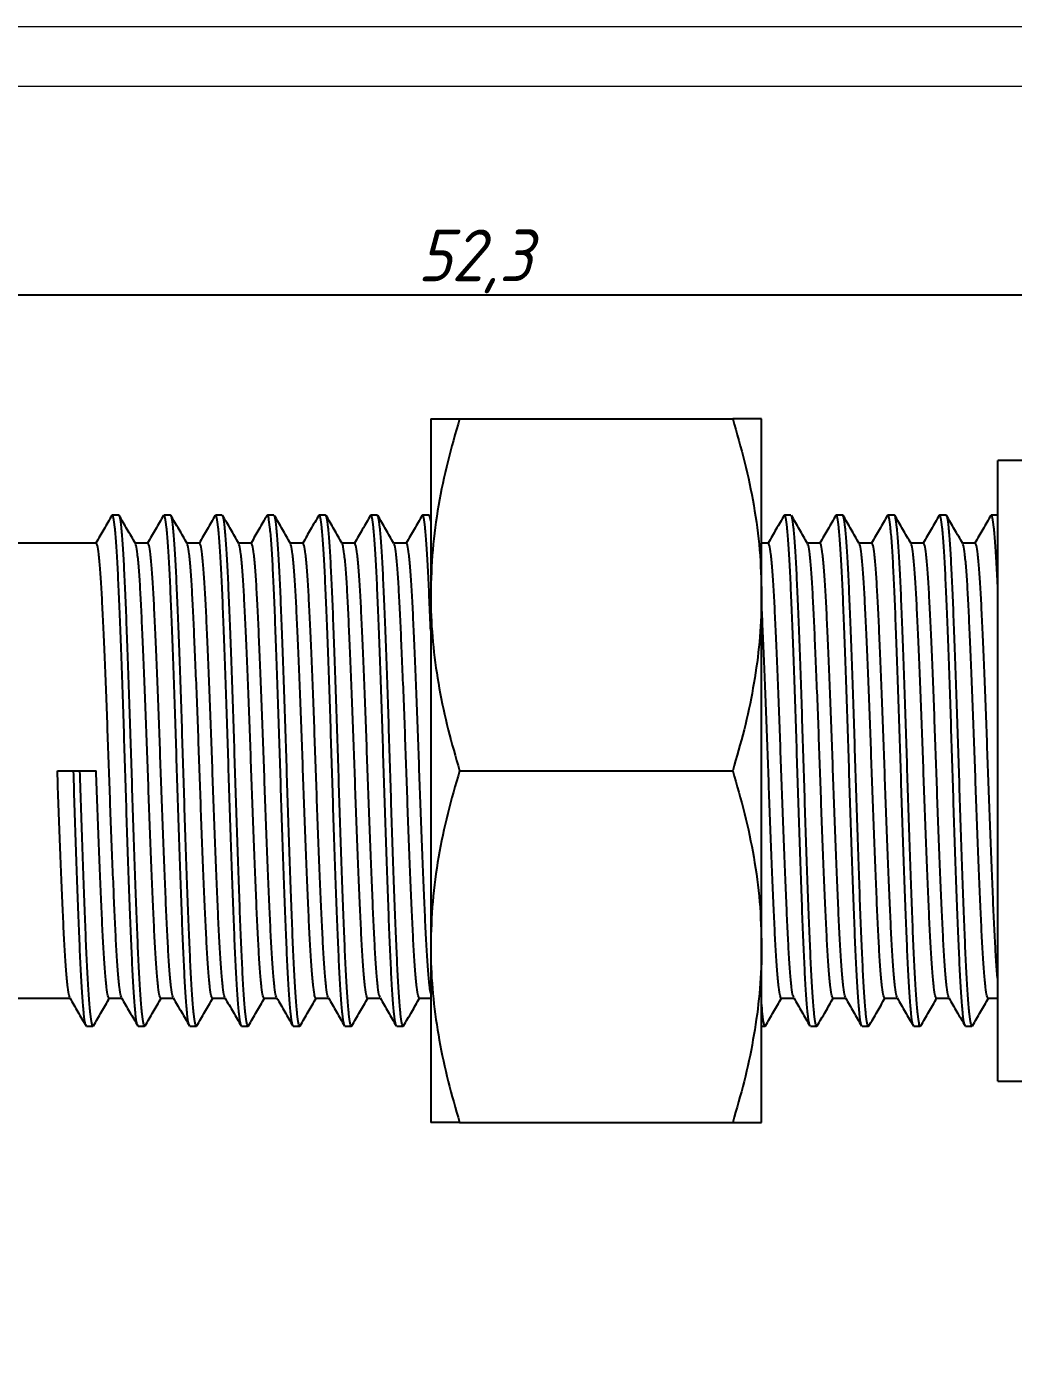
# Model space of a CAD drawing. Header units: millimetres. Extents: x 1276 to 1839, y 649 to 1061.
# Drawn here: x 1733.27 to 1757.13, y 724.82 to 757.03 of the extents above; entities that cross this region are included whole.
import ezdxf

# ---------------------------------------------------------------- set-up
doc = ezdxf.new("R2010")
doc.units = ezdxf.units.MM
doc.linetypes.add('SLD-Solid', pattern=[0])
doc.styles.add('GENISO', font='geniso.shx', dxfattribs={"oblique": 15})
doc.dimstyles.new('Scale', dxfattribs={"dimscale": 0.5, "dimtxt": 2.5, "dimasz": 2.5, "dimexe": 1, "dimexo": 1, "dimgap": 0.2, "dimtad": 1, "dimdec": 1, "dimzin": 0, "dimtxsty": 'GENISO', "dimcen": 2.5, "dimclrd": 1, "dimclre": 1, "dimclrt": 7, "dimadec": 0, "dimazin": 0, "dimtfac": 1, "dimtdec": 1, "dimtmove": 0, "dimatfit": 3, "dimfxl": 1, "dimtzin": 0, "dimlwd": -1, "dimlwe": -1, "dimarcsym": 0})

# ---------------------------------------------------------------- blocks, each defined once
blk = doc.blocks.new('*D17')
at = {"color": 1, "transparency": 16777216}
for p, q in [((1717.955, 749.05), (1717.955, 751.039)), ((1770.255, 746.95), (1770.255, 751.039)), ((1769.005, 750.539), (1719.205, 750.539))]:
    blk.add_line(p, q, dxfattribs=at)
for points in [[(1719.205, 750.748), (1719.205, 750.331), (1717.955, 750.539)], [(1769.005, 750.748), (1769.005, 750.331), (1770.255, 750.539)]]:
    blk.add_solid(points, dxfattribs=at)
at = {"layer": 'Defpoints', "color": 0, "transparency": 16777216}
for p in [(1717.955, 750.539), (1717.955, 748.55), (1770.255, 746.45)]:
    blk.add_point(p, dxfattribs=at)
at = {"color": 7, "transparency": 16777216, "insert": (1744.105, 751.358), "char_height": 1.25, "attachment_point": 5, "style": 'GENISO'}
blk.add_mtext('52,3', dxfattribs=at)

msp = doc.modelspace()

# ---------------------------------------------------------------- linework, layer by layer
at = {"linetype": 'Continuous', "lineweight": 25}
for p, q in [((1743.042, 747.55), (1743.042, 743.3)), ((1743.742, 747.55), (1750.342, 747.55)), ((1751.042, 743.3), (1751.042, 747.55)), ((1757.555, 746.55), (1756.755, 746.55)), ((1756.755, 739.05), (1756.755, 746.55)), ((1735.502, 745.227), (1735.345, 745.227)), ((1736.752, 745.227), (1736.595, 745.227)), ((1738.002, 745.227), (1737.845, 745.227)), ((1739.252, 745.227), (1739.095, 745.227)), ((1740.502, 745.227), (1740.345, 745.227)), ((1741.752, 745.227), (1741.595, 745.227)), ((1743.002, 745.227), (1742.845, 745.227)), ((1743.042, 745.167), (1743.012, 745.218)), ((1751.752, 745.227), (1751.595, 745.227)), ((1753.002, 745.227), (1752.845, 745.227)), ((1754.252, 745.227), (1754.095, 745.227)), ((1755.502, 745.227), (1755.345, 745.227)), ((1756.752, 745.227), (1756.595, 745.227)), ((1734.955, 744.55), (1731.455, 744.55)), ((1736.205, 744.55), (1735.898, 744.55)), ((1737.455, 744.55), (1737.148, 744.55)), ((1738.705, 744.55), (1738.398, 744.55)), ((1739.955, 744.55), (1739.648, 744.55)), ((1741.205, 744.55), (1740.898, 744.55)), ((1742.455, 744.55), (1742.148, 744.55)), ((1751.205, 744.55), (1751.042, 744.55)), ((1752.455, 744.55), (1752.148, 744.55)), ((1753.705, 744.55), (1753.398, 744.55)), ((1754.955, 744.55), (1754.648, 744.55)), ((1756.205, 744.55), (1755.898, 744.55)), ((1743.042, 743.3), (1743.042, 734.8)), ((1751.042, 734.8), (1751.042, 743.3)), ((1734.017, 739.05), (1734.408, 739.05)), ((1734.408, 739.05), (1734.564, 739.05)), ((1734.564, 739.05), (1734.955, 739.05)), ((1743.742, 739.05), (1750.342, 739.05)), ((1756.755, 731.55), (1756.755, 739.05)), ((1743.042, 734.8), (1743.042, 730.55)), ((1751.042, 730.55), (1751.042, 734.8)), ((1731.455, 733.55), (1734.324, 733.55)), ((1735.267, 733.55), (1735.574, 733.55)), ((1736.517, 733.55), (1736.824, 733.55)), ((1737.767, 733.55), (1738.074, 733.55)), ((1739.017, 733.55), (1739.324, 733.55)), ((1740.267, 733.55), (1740.574, 733.55)), ((1741.517, 733.55), (1741.824, 733.55)), ((1742.767, 733.55), (1743.042, 733.55)), ((1751.517, 733.55), (1751.824, 733.55)), ((1752.767, 733.55), (1753.074, 733.55)), ((1754.017, 733.55), (1754.324, 733.55)), ((1755.267, 733.55), (1755.574, 733.55)), ((1756.517, 733.55), (1756.755, 733.55)), ((1734.72, 732.874), (1734.877, 732.874)), ((1735.97, 732.874), (1736.127, 732.874)), ((1737.22, 732.874), (1737.377, 732.874)), ((1738.47, 732.874), (1738.627, 732.874)), ((1739.72, 732.874), (1739.877, 732.874)), ((1740.97, 732.874), (1741.127, 732.874)), ((1742.22, 732.874), (1742.377, 732.874)), ((1751.042, 732.874), (1751.127, 732.874)), ((1752.22, 732.874), (1752.377, 732.874)), ((1753.47, 732.874), (1753.627, 732.874)), ((1754.72, 732.874), (1754.877, 732.874)), ((1755.97, 732.874), (1756.127, 732.874)), ((1756.755, 731.55), (1757.555, 731.55)), ((1743.742, 730.55), (1750.342, 730.55))]:
    msp.add_line(p, q, dxfattribs=at)
at = {"linetype": 'SLD-Solid', "lineweight": 15}
for points in [[(1692.898, 757.031), (1839.363, 757.031), (1839.363, 654.721), (1692.898, 654.721)], [(1694.334, 755.595), (1837.927, 755.595), (1837.927, 656.157), (1694.334, 656.157)]]:
    msp.add_lwpolyline(points, close=True, dxfattribs=at)
at = {"linetype": 'Continuous', "lineweight": 25}
for points, knots in [([(1743.742, 747.55), (1743.641, 747.206), (1743.44, 746.515), (1743.22, 745.459), (1743.07, 744.386), (1743.051, 743.663), (1743.042, 743.3)], [0, 0, 0, 0, 0.247649, 0.496018, 0.747324, 1, 1, 1, 1]), ([(1743.042, 747.55), (1743.051, 747.55), (1743.068, 747.55), (1743.183, 747.55), (1743.372, 747.55), (1743.594, 747.55), (1743.742, 747.55)], [0, 0, 0, 0, 0.258143, 0.442804, 0.62748, 1, 1, 1, 1]), ([(1750.342, 747.55), (1750.442, 747.206), (1750.643, 746.515), (1750.863, 745.459), (1751.013, 744.386), (1751.032, 743.663), (1751.042, 743.3)], [0, 0, 0, 0, 0.247649, 0.496018, 0.747324, 1, 1, 1, 1]), ([(1751.042, 747.55), (1751.032, 747.55), (1751.015, 747.55), (1750.9, 747.55), (1750.711, 747.55), (1750.489, 747.55), (1750.342, 747.55)], [0, 0, 0, 0, 0.258143, 0.442804, 0.62748, 1, 1, 1, 1]), ([(1735.335, 745.218), (1735.27, 745.105), (1735.141, 744.883), (1735.012, 744.66), (1734.949, 744.55)], [0, 0, 0, 0, 0.507314, 1, 1, 1, 1]), ([(1735.97, 732.874), (1735.96, 732.888), (1735.94, 732.917), (1735.908, 733.152), (1735.876, 733.525), (1735.844, 734.037), (1735.814, 734.665), (1735.784, 735.4), (1735.752, 736.231), (1735.72, 737.137), (1735.688, 738.086), (1735.658, 739.05), (1735.628, 740.014), (1735.596, 740.963), (1735.564, 741.87), (1735.532, 742.701), (1735.502, 743.435), (1735.472, 744.064), (1735.44, 744.574), (1735.407, 744.952), (1735.375, 745.17), (1735.352, 745.252), (1735.339, 745.212), (1735.335, 745.201)], [0, 0, 0, 0, 0.048558, 0.0980299, 0.1478144, 0.1972863, 0.2458443, 0.2944023, 0.3438742, 0.3936587, 0.4431307, 0.4916887, 0.5402466, 0.5897187, 0.639503, 0.6889751, 0.7375329, 0.7860909, 0.8355629, 0.8853473, 0.9348193, 0.9833773, 1, 1, 1, 1]), ([(1736.137, 732.899), (1736.133, 732.889), (1736.12, 732.848), (1736.097, 732.93), (1736.065, 733.148), (1736.032, 733.526), (1736, 734.036), (1735.97, 734.665), (1735.94, 735.4), (1735.908, 736.231), (1735.876, 737.137), (1735.844, 738.086), (1735.814, 739.05), (1735.784, 740.014), (1735.752, 740.963), (1735.72, 741.87), (1735.688, 742.701), (1735.658, 743.435), (1735.628, 744.064), (1735.596, 744.575), (1735.564, 744.949), (1735.532, 745.183), (1735.512, 745.212), (1735.502, 745.227)], [0, 0, 0, 0, 0.016623, 0.065181, 0.114653, 0.164437, 0.213909, 0.262467, 0.311025, 0.360497, 0.410281, 0.459753, 0.508311, 0.556869, 0.606341, 0.656126, 0.705598, 0.754156, 0.802714, 0.852186, 0.90197, 0.951442, 1, 1, 1, 1]), ([(1735.904, 744.54), (1735.838, 744.653), (1735.708, 744.879), (1735.577, 745.105), (1735.512, 745.218)], [0, 0, 0, 0, 0.499968, 1, 1, 1, 1]), ([(1736.585, 745.218), (1736.52, 745.105), (1736.391, 744.883), (1736.262, 744.66), (1736.199, 744.55)], [0, 0, 0, 0, 0.507314, 1, 1, 1, 1]), ([(1737.21, 732.899), (1737.204, 732.91), (1737.187, 732.937), (1737.158, 733.154), (1737.126, 733.525), (1737.094, 734.037), (1737.064, 734.665), (1737.034, 735.4), (1737.002, 736.231), (1736.97, 737.137), (1736.938, 738.086), (1736.908, 739.05), (1736.878, 740.014), (1736.846, 740.963), (1736.814, 741.87), (1736.782, 742.701), (1736.752, 743.435), (1736.722, 744.064), (1736.69, 744.574), (1736.657, 744.952), (1736.625, 745.17), (1736.602, 745.252), (1736.589, 745.212), (1736.585, 745.201)], [0, 0, 0, 0, 0.032475, 0.082783, 0.133409, 0.183717, 0.233096, 0.282475, 0.332783, 0.383409, 0.433718, 0.483096, 0.532475, 0.582783, 0.633409, 0.683718, 0.733096, 0.782475, 0.832783, 0.883409, 0.933718, 0.983096, 1, 1, 1, 1]), ([(1737.387, 732.899), (1737.383, 732.889), (1737.37, 732.848), (1737.347, 732.93), (1737.315, 733.148), (1737.282, 733.526), (1737.25, 734.036), (1737.22, 734.665), (1737.19, 735.4), (1737.158, 736.231), (1737.126, 737.137), (1737.094, 738.086), (1737.064, 739.05), (1737.034, 740.014), (1737.002, 740.963), (1736.97, 741.87), (1736.938, 742.701), (1736.908, 743.435), (1736.878, 744.064), (1736.846, 744.575), (1736.814, 744.949), (1736.782, 745.183), (1736.762, 745.212), (1736.752, 745.227)], [0, 0, 0, 0, 0.016623, 0.065181, 0.114653, 0.164437, 0.213909, 0.262467, 0.311025, 0.360497, 0.410281, 0.459753, 0.508311, 0.556869, 0.606341, 0.656126, 0.705598, 0.754156, 0.802714, 0.852186, 0.90197, 0.951442, 1, 1, 1, 1]), ([(1737.154, 744.54), (1737.088, 744.653), (1736.958, 744.879), (1736.827, 745.105), (1736.762, 745.218)], [0, 0, 0, 0, 0.4999667, 1, 1, 1, 1]), ([(1737.835, 745.218), (1737.77, 745.105), (1737.641, 744.883), (1737.512, 744.66), (1737.449, 744.55)], [0, 0, 0, 0, 0.507315, 1, 1, 1, 1]), ([(1738.46, 732.899), (1738.454, 732.91), (1738.437, 732.937), (1738.408, 733.154), (1738.376, 733.525), (1738.344, 734.037), (1738.314, 734.665), (1738.284, 735.4), (1738.252, 736.231), (1738.22, 737.137), (1738.188, 738.086), (1738.158, 739.05), (1738.128, 740.014), (1738.096, 740.963), (1738.064, 741.87), (1738.032, 742.701), (1738.002, 743.435), (1737.972, 744.064), (1737.94, 744.574), (1737.907, 744.952), (1737.875, 745.17), (1737.852, 745.252), (1737.839, 745.212), (1737.835, 745.201)], [0, 0, 0, 0, 0.032475, 0.082783, 0.133409, 0.183717, 0.233096, 0.282475, 0.332783, 0.383409, 0.433718, 0.483096, 0.532475, 0.582783, 0.633409, 0.683718, 0.733096, 0.782475, 0.832783, 0.883409, 0.933718, 0.983096, 1, 1, 1, 1]), ([(1738.404, 744.54), (1738.338, 744.653), (1738.208, 744.879), (1738.077, 745.105), (1738.012, 745.218)], [0, 0, 0, 0, 0.4999667, 1, 1, 1, 1]), ([(1738.637, 732.899), (1738.633, 732.889), (1738.62, 732.848), (1738.597, 732.93), (1738.565, 733.148), (1738.532, 733.526), (1738.5, 734.036), (1738.47, 734.665), (1738.44, 735.4), (1738.408, 736.231), (1738.376, 737.137), (1738.344, 738.086), (1738.314, 739.05), (1738.284, 740.014), (1738.252, 740.963), (1738.22, 741.87), (1738.188, 742.701), (1738.158, 743.435), (1738.128, 744.064), (1738.096, 744.576), (1738.064, 744.947), (1738.035, 745.163), (1738.018, 745.191), (1738.012, 745.201)], [0, 0, 0, 0, 0.016904, 0.066282, 0.116591, 0.167217, 0.217525, 0.266904, 0.316282, 0.366591, 0.417217, 0.467525, 0.516904, 0.566283, 0.616591, 0.667217, 0.717525, 0.766904, 0.816282, 0.866591, 0.917217, 0.967525, 1, 1, 1, 1]), ([(1739.085, 745.218), (1739.02, 745.105), (1738.891, 744.883), (1738.762, 744.66), (1738.699, 744.55)], [0, 0, 0, 0, 0.507314, 1, 1, 1, 1]), ([(1739.71, 732.899), (1739.704, 732.91), (1739.687, 732.937), (1739.658, 733.154), (1739.626, 733.525), (1739.594, 734.037), (1739.564, 734.665), (1739.534, 735.4), (1739.502, 736.231), (1739.47, 737.137), (1739.438, 738.086), (1739.408, 739.05), (1739.378, 740.014), (1739.346, 740.963), (1739.314, 741.87), (1739.282, 742.701), (1739.252, 743.435), (1739.222, 744.064), (1739.19, 744.574), (1739.157, 744.952), (1739.125, 745.17), (1739.102, 745.252), (1739.089, 745.212), (1739.085, 745.201)], [0, 0, 0, 0, 0.032475, 0.082783, 0.133409, 0.183717, 0.233096, 0.282475, 0.332783, 0.383409, 0.433718, 0.483096, 0.532475, 0.582783, 0.633409, 0.683718, 0.733096, 0.782475, 0.832783, 0.883409, 0.933718, 0.983096, 1, 1, 1, 1]), ([(1739.654, 744.54), (1739.588, 744.653), (1739.458, 744.879), (1739.327, 745.105), (1739.262, 745.218)], [0, 0, 0, 0, 0.499968, 1, 1, 1, 1]), ([(1739.887, 732.899), (1739.883, 732.889), (1739.87, 732.848), (1739.847, 732.93), (1739.815, 733.148), (1739.782, 733.526), (1739.75, 734.036), (1739.72, 734.665), (1739.69, 735.4), (1739.658, 736.231), (1739.626, 737.137), (1739.594, 738.086), (1739.564, 739.05), (1739.534, 740.014), (1739.502, 740.963), (1739.47, 741.87), (1739.438, 742.701), (1739.408, 743.435), (1739.378, 744.064), (1739.346, 744.576), (1739.314, 744.947), (1739.285, 745.163), (1739.268, 745.191), (1739.262, 745.201)], [0, 0, 0, 0, 0.016904, 0.066282, 0.116591, 0.167217, 0.217525, 0.266904, 0.316282, 0.366591, 0.417217, 0.467525, 0.516904, 0.566283, 0.616591, 0.667217, 0.717525, 0.766904, 0.816282, 0.866591, 0.917217, 0.967525, 1, 1, 1, 1]), ([(1740.335, 745.218), (1740.27, 745.105), (1740.141, 744.883), (1740.012, 744.66), (1739.949, 744.55)], [0, 0, 0, 0, 0.507314, 1, 1, 1, 1]), ([(1740.97, 732.874), (1740.96, 732.888), (1740.94, 732.917), (1740.908, 733.152), (1740.876, 733.525), (1740.844, 734.037), (1740.814, 734.665), (1740.784, 735.4), (1740.752, 736.231), (1740.72, 737.137), (1740.688, 738.086), (1740.658, 739.05), (1740.628, 740.014), (1740.596, 740.963), (1740.564, 741.87), (1740.532, 742.701), (1740.502, 743.435), (1740.472, 744.064), (1740.44, 744.574), (1740.407, 744.952), (1740.375, 745.17), (1740.352, 745.252), (1740.339, 745.212), (1740.335, 745.201)], [0, 0, 0, 0, 0.048558, 0.09803, 0.147814, 0.197286, 0.245844, 0.294402, 0.343874, 0.393659, 0.443131, 0.491689, 0.540247, 0.589719, 0.639503, 0.688975, 0.737533, 0.786091, 0.835563, 0.885347, 0.934819, 0.983377, 1, 1, 1, 1]), ([(1741.137, 732.899), (1741.133, 732.889), (1741.12, 732.848), (1741.097, 732.93), (1741.065, 733.148), (1741.032, 733.526), (1741, 734.036), (1740.97, 734.665), (1740.94, 735.4), (1740.908, 736.231), (1740.876, 737.137), (1740.844, 738.086), (1740.814, 739.05), (1740.784, 740.014), (1740.752, 740.963), (1740.72, 741.87), (1740.688, 742.701), (1740.658, 743.435), (1740.628, 744.064), (1740.596, 744.575), (1740.564, 744.949), (1740.532, 745.183), (1740.512, 745.212), (1740.502, 745.227)], [0, 0, 0, 0, 0.016623, 0.065181, 0.114653, 0.164437, 0.213909, 0.262467, 0.311025, 0.360497, 0.410281, 0.459753, 0.508311, 0.556869, 0.606341, 0.656126, 0.705598, 0.754156, 0.802714, 0.852186, 0.90197, 0.951442, 1, 1, 1, 1]), ([(1740.904, 744.54), (1740.838, 744.653), (1740.708, 744.879), (1740.577, 745.105), (1740.512, 745.218)], [0, 0, 0, 0, 0.4999667, 1, 1, 1, 1]), ([(1741.585, 745.218), (1741.52, 745.105), (1741.391, 744.883), (1741.262, 744.66), (1741.199, 744.55)], [0, 0, 0, 0, 0.507315, 1, 1, 1, 1]), ([(1742.22, 732.874), (1742.21, 732.888), (1742.19, 732.917), (1742.158, 733.152), (1742.126, 733.525), (1742.094, 734.037), (1742.064, 734.665), (1742.034, 735.4), (1742.002, 736.231), (1741.97, 737.137), (1741.938, 738.086), (1741.908, 739.05), (1741.878, 740.014), (1741.846, 740.963), (1741.814, 741.87), (1741.782, 742.701), (1741.752, 743.435), (1741.722, 744.064), (1741.69, 744.574), (1741.657, 744.952), (1741.625, 745.17), (1741.602, 745.252), (1741.589, 745.212), (1741.585, 745.201)], [0, 0, 0, 0, 0.048558, 0.09803, 0.147814, 0.197286, 0.245844, 0.294402, 0.343874, 0.393659, 0.443131, 0.491689, 0.540247, 0.589719, 0.639503, 0.688975, 0.737533, 0.786091, 0.835563, 0.885347, 0.934819, 0.983377, 1, 1, 1, 1]), ([(1742.387, 732.899), (1742.383, 732.889), (1742.37, 732.848), (1742.347, 732.93), (1742.315, 733.148), (1742.282, 733.526), (1742.25, 734.036), (1742.22, 734.665), (1742.19, 735.4), (1742.158, 736.231), (1742.126, 737.137), (1742.094, 738.086), (1742.064, 739.05), (1742.034, 740.014), (1742.002, 740.963), (1741.97, 741.87), (1741.938, 742.701), (1741.908, 743.435), (1741.878, 744.064), (1741.846, 744.575), (1741.814, 744.949), (1741.782, 745.183), (1741.762, 745.212), (1741.752, 745.227)], [0, 0, 0, 0, 0.016623, 0.065181, 0.114653, 0.164437, 0.213909, 0.262467, 0.311025, 0.360497, 0.410281, 0.459753, 0.508311, 0.556869, 0.606341, 0.656126, 0.705598, 0.754156, 0.802714, 0.852186, 0.90197, 0.951442, 1, 1, 1, 1]), ([(1742.154, 744.54), (1742.088, 744.653), (1741.958, 744.879), (1741.827, 745.105), (1741.762, 745.218)], [0, 0, 0, 0, 0.4999667, 1, 1, 1, 1]), ([(1742.835, 745.218), (1742.77, 745.105), (1742.641, 744.883), (1742.512, 744.66), (1742.449, 744.55)], [0, 0, 0, 0, 0.507314, 1, 1, 1, 1]), ([(1743.042, 742.434), (1743.038, 742.521), (1743.024, 742.882), (1743.002, 743.432), (1742.972, 744.065), (1742.94, 744.574), (1742.907, 744.952), (1742.875, 745.17), (1742.852, 745.252), (1742.839, 745.212), (1742.835, 745.201)], [0, 0, 0, 0, 0.046753, 0.195576, 0.344399, 0.496024, 0.648606, 0.80023, 0.949054, 1, 1, 1, 1]), ([(1743.042, 745.083), (1743.038, 745.108), (1743.024, 745.213), (1743.011, 745.221), (1743.002, 745.227)], [0, 0, 0, 0, 0.239051, 1, 1, 1, 1]), ([(1751.585, 745.218), (1751.52, 745.105), (1751.391, 744.883), (1751.262, 744.66), (1751.199, 744.55)], [0, 0, 0, 0, 0.507314, 1, 1, 1, 1]), ([(1752.21, 732.899), (1752.204, 732.91), (1752.187, 732.937), (1752.158, 733.154), (1752.126, 733.525), (1752.094, 734.037), (1752.064, 734.665), (1752.034, 735.4), (1752.002, 736.231), (1751.97, 737.137), (1751.938, 738.086), (1751.908, 739.05), (1751.878, 740.014), (1751.846, 740.963), (1751.814, 741.87), (1751.782, 742.701), (1751.752, 743.435), (1751.722, 744.064), (1751.69, 744.574), (1751.657, 744.952), (1751.625, 745.17), (1751.602, 745.252), (1751.589, 745.212), (1751.585, 745.201)], [0, 0, 0, 0, 0.032475, 0.082783, 0.133409, 0.183717, 0.233096, 0.282475, 0.332783, 0.383409, 0.433718, 0.483096, 0.532475, 0.582783, 0.633409, 0.683718, 0.733096, 0.782475, 0.832783, 0.883409, 0.933718, 0.983096, 1, 1, 1, 1]), ([(1752.154, 744.54), (1752.088, 744.653), (1751.958, 744.879), (1751.827, 745.105), (1751.762, 745.218)], [0, 0, 0, 0, 0.4999673, 1, 1, 1, 1]), ([(1752.387, 732.899), (1752.383, 732.889), (1752.37, 732.848), (1752.347, 732.93), (1752.315, 733.148), (1752.282, 733.526), (1752.25, 734.036), (1752.22, 734.665), (1752.19, 735.4), (1752.158, 736.231), (1752.126, 737.137), (1752.094, 738.086), (1752.064, 739.05), (1752.034, 740.014), (1752.002, 740.963), (1751.97, 741.87), (1751.938, 742.701), (1751.908, 743.435), (1751.878, 744.064), (1751.846, 744.576), (1751.814, 744.947), (1751.785, 745.163), (1751.768, 745.191), (1751.762, 745.201)], [0, 0, 0, 0, 0.016904, 0.066282, 0.116591, 0.167217, 0.217525, 0.266904, 0.316282, 0.366591, 0.417217, 0.467525, 0.516904, 0.566283, 0.616591, 0.667217, 0.717525, 0.766904, 0.816282, 0.866591, 0.917217, 0.967525, 1, 1, 1, 1]), ([(1752.835, 745.218), (1752.77, 745.105), (1752.641, 744.883), (1752.512, 744.66), (1752.449, 744.55)], [0, 0, 0, 0, 0.507315, 1, 1, 1, 1]), ([(1753.47, 732.874), (1753.46, 732.888), (1753.44, 732.917), (1753.408, 733.152), (1753.376, 733.525), (1753.344, 734.037), (1753.314, 734.665), (1753.284, 735.4), (1753.252, 736.231), (1753.22, 737.137), (1753.188, 738.086), (1753.158, 739.05), (1753.128, 740.014), (1753.096, 740.963), (1753.064, 741.87), (1753.032, 742.701), (1753.002, 743.435), (1752.972, 744.064), (1752.94, 744.574), (1752.907, 744.952), (1752.875, 745.17), (1752.852, 745.252), (1752.839, 745.212), (1752.835, 745.201)], [0, 0, 0, 0, 0.048558, 0.09803, 0.147814, 0.197286, 0.245844, 0.294402, 0.343874, 0.393659, 0.443131, 0.491689, 0.540247, 0.589719, 0.639503, 0.688975, 0.737533, 0.786091, 0.835563, 0.885347, 0.934819, 0.983377, 1, 1, 1, 1]), ([(1753.637, 732.899), (1753.633, 732.889), (1753.62, 732.848), (1753.597, 732.93), (1753.565, 733.148), (1753.532, 733.526), (1753.5, 734.036), (1753.47, 734.665), (1753.44, 735.4), (1753.408, 736.231), (1753.376, 737.137), (1753.344, 738.086), (1753.314, 739.05), (1753.284, 740.014), (1753.252, 740.963), (1753.22, 741.87), (1753.188, 742.701), (1753.158, 743.435), (1753.128, 744.064), (1753.096, 744.575), (1753.064, 744.949), (1753.032, 745.183), (1753.012, 745.212), (1753.002, 745.227)], [0, 0, 0, 0, 0.016623, 0.065181, 0.114653, 0.164437, 0.213909, 0.262467, 0.311025, 0.360497, 0.410281, 0.459753, 0.508311, 0.556869, 0.606341, 0.656126, 0.705598, 0.754156, 0.802714, 0.852186, 0.90197, 0.951442, 1, 1, 1, 1]), ([(1753.404, 744.54), (1753.338, 744.653), (1753.208, 744.879), (1753.077, 745.105), (1753.012, 745.218)], [0, 0, 0, 0, 0.499966, 1, 1, 1, 1]), ([(1754.085, 745.218), (1754.02, 745.105), (1753.891, 744.883), (1753.762, 744.66), (1753.699, 744.55)], [0, 0, 0, 0, 0.507314, 1, 1, 1, 1]), ([(1754.72, 732.874), (1754.71, 732.888), (1754.69, 732.917), (1754.658, 733.152), (1754.626, 733.525), (1754.594, 734.037), (1754.564, 734.665), (1754.534, 735.4), (1754.502, 736.231), (1754.47, 737.137), (1754.438, 738.086), (1754.408, 739.05), (1754.378, 740.014), (1754.346, 740.963), (1754.314, 741.87), (1754.282, 742.701), (1754.252, 743.435), (1754.222, 744.064), (1754.19, 744.574), (1754.157, 744.952), (1754.125, 745.17), (1754.102, 745.252), (1754.089, 745.212), (1754.085, 745.201)], [0, 0, 0, 0, 0.048558, 0.09803, 0.147814, 0.197286, 0.245844, 0.294402, 0.343874, 0.393659, 0.443131, 0.491689, 0.540247, 0.589719, 0.639503, 0.688975, 0.737533, 0.786091, 0.835563, 0.885347, 0.934819, 0.983377, 1, 1, 1, 1]), ([(1754.887, 732.899), (1754.883, 732.889), (1754.87, 732.848), (1754.847, 732.93), (1754.815, 733.148), (1754.782, 733.526), (1754.75, 734.036), (1754.72, 734.665), (1754.69, 735.4), (1754.658, 736.231), (1754.626, 737.137), (1754.594, 738.086), (1754.564, 739.05), (1754.534, 740.014), (1754.502, 740.963), (1754.47, 741.87), (1754.438, 742.701), (1754.408, 743.435), (1754.378, 744.064), (1754.346, 744.575), (1754.314, 744.949), (1754.282, 745.183), (1754.262, 745.212), (1754.252, 745.227)], [0, 0, 0, 0, 0.016623, 0.065181, 0.114653, 0.164437, 0.213909, 0.262467, 0.311025, 0.360497, 0.410281, 0.459753, 0.508311, 0.556869, 0.606341, 0.656126, 0.705598, 0.754156, 0.802714, 0.852186, 0.90197, 0.951442, 1, 1, 1, 1]), ([(1754.654, 744.54), (1754.588, 744.653), (1754.458, 744.879), (1754.327, 745.105), (1754.262, 745.218)], [0, 0, 0, 0, 0.4999673, 1, 1, 1, 1]), ([(1755.335, 745.218), (1755.27, 745.105), (1755.141, 744.883), (1755.012, 744.66), (1754.949, 744.55)], [0, 0, 0, 0, 0.507314, 1, 1, 1, 1]), ([(1755.96, 732.899), (1755.954, 732.91), (1755.937, 732.937), (1755.908, 733.154), (1755.876, 733.525), (1755.844, 734.037), (1755.814, 734.665), (1755.784, 735.4), (1755.752, 736.231), (1755.72, 737.137), (1755.688, 738.086), (1755.658, 739.05), (1755.628, 740.014), (1755.596, 740.963), (1755.564, 741.87), (1755.532, 742.701), (1755.502, 743.435), (1755.472, 744.064), (1755.44, 744.574), (1755.407, 744.952), (1755.375, 745.17), (1755.352, 745.252), (1755.339, 745.212), (1755.335, 745.201)], [0, 0, 0, 0, 0.032475, 0.082783, 0.133409, 0.183717, 0.233096, 0.282475, 0.332783, 0.383409, 0.433718, 0.483096, 0.532475, 0.582783, 0.633409, 0.683718, 0.733096, 0.782475, 0.832783, 0.883409, 0.933718, 0.983096, 1, 1, 1, 1]), ([(1756.137, 732.899), (1756.133, 732.889), (1756.12, 732.848), (1756.097, 732.93), (1756.065, 733.148), (1756.032, 733.526), (1756, 734.036), (1755.97, 734.665), (1755.94, 735.4), (1755.908, 736.231), (1755.876, 737.137), (1755.844, 738.086), (1755.814, 739.05), (1755.784, 740.014), (1755.752, 740.963), (1755.72, 741.87), (1755.688, 742.701), (1755.658, 743.435), (1755.628, 744.064), (1755.596, 744.575), (1755.564, 744.949), (1755.532, 745.183), (1755.512, 745.212), (1755.502, 745.227)], [0, 0, 0, 0, 0.016623, 0.065181, 0.114653, 0.164437, 0.213909, 0.262467, 0.311025, 0.360497, 0.410281, 0.459753, 0.508311, 0.556869, 0.606341, 0.656126, 0.705598, 0.754156, 0.802714, 0.852186, 0.90197, 0.951442, 1, 1, 1, 1]), ([(1755.904, 744.54), (1755.838, 744.653), (1755.708, 744.879), (1755.577, 745.105), (1755.512, 745.218)], [0, 0, 0, 0, 0.4999673, 1, 1, 1, 1]), ([(1756.585, 745.218), (1756.52, 745.105), (1756.391, 744.883), (1756.262, 744.66), (1756.199, 744.55)], [0, 0, 0, 0, 0.507315, 1, 1, 1, 1]), ([(1756.755, 743.342), (1756.754, 743.368), (1756.743, 743.637), (1756.722, 744.058), (1756.69, 744.576), (1756.657, 744.952), (1756.625, 745.17), (1756.602, 745.252), (1756.589, 745.212), (1756.585, 745.201)], [0, 0, 0, 0, 0.018858, 0.200375, 0.385309, 0.571411, 0.756345, 0.937862, 1, 1, 1, 1]), ([(1735.568, 733.576), (1735.562, 733.585), (1735.546, 733.609), (1735.518, 733.8), (1735.485, 734.13), (1735.453, 734.586), (1735.423, 735.145), (1735.394, 735.8), (1735.362, 736.54), (1735.329, 737.347), (1735.297, 738.192), (1735.267, 739.05), (1735.237, 739.909), (1735.205, 740.754), (1735.173, 741.561), (1735.141, 742.301), (1735.111, 742.955), (1735.081, 743.515), (1735.049, 743.97), (1735.017, 744.302), (1734.985, 744.512), (1734.965, 744.537), (1734.955, 744.55)], [0, 0, 0, 0, 0.031062, 0.08234, 0.133941, 0.185219, 0.235549, 0.285879, 0.337157, 0.388758, 0.440036, 0.490366, 0.540696, 0.591974, 0.643575, 0.694853, 0.745183, 0.795513, 0.846791, 0.898392, 0.94967, 1, 1, 1, 1]), ([(1736.517, 733.55), (1736.507, 733.563), (1736.487, 733.589), (1736.455, 733.798), (1736.423, 734.13), (1736.391, 734.586), (1736.361, 735.145), (1736.331, 735.8), (1736.299, 736.54), (1736.267, 737.347), (1736.235, 738.192), (1736.205, 739.05), (1736.175, 739.909), (1736.143, 740.754), (1736.11, 741.561), (1736.078, 742.301), (1736.048, 742.955), (1736.019, 743.515), (1735.987, 743.971), (1735.954, 744.3), (1735.926, 744.491), (1735.91, 744.516), (1735.904, 744.525)], [0, 0, 0, 0, 0.05033, 0.101608, 0.153209, 0.204487, 0.254817, 0.305147, 0.356424, 0.408026, 0.459304, 0.509634, 0.559964, 0.611242, 0.662843, 0.714121, 0.764451, 0.814781, 0.866059, 0.91766, 0.968938, 1, 1, 1, 1]), ([(1736.818, 733.576), (1736.812, 733.585), (1736.796, 733.609), (1736.768, 733.8), (1736.735, 734.13), (1736.703, 734.586), (1736.673, 735.145), (1736.643, 735.8), (1736.612, 736.54), (1736.579, 737.347), (1736.547, 738.192), (1736.517, 739.05), (1736.487, 739.909), (1736.455, 740.754), (1736.423, 741.561), (1736.391, 742.301), (1736.361, 742.955), (1736.331, 743.515), (1736.299, 743.97), (1736.267, 744.302), (1736.235, 744.512), (1736.215, 744.537), (1736.205, 744.55)], [0, 0, 0, 0, 0.031062, 0.08234, 0.133941, 0.185219, 0.235549, 0.285879, 0.337157, 0.388758, 0.440036, 0.490366, 0.540696, 0.591974, 0.643575, 0.694853, 0.745183, 0.795513, 0.846791, 0.898392, 0.94967, 1, 1, 1, 1]), ([(1737.767, 733.55), (1737.757, 733.563), (1737.737, 733.589), (1737.705, 733.798), (1737.673, 734.13), (1737.641, 734.586), (1737.611, 735.145), (1737.581, 735.8), (1737.549, 736.54), (1737.517, 737.347), (1737.485, 738.192), (1737.455, 739.05), (1737.425, 739.909), (1737.393, 740.754), (1737.36, 741.561), (1737.328, 742.301), (1737.298, 742.955), (1737.268, 743.515), (1737.237, 743.971), (1737.204, 744.3), (1737.176, 744.491), (1737.16, 744.516), (1737.154, 744.525)], [0, 0, 0, 0, 0.0503298, 0.1016075, 0.1532093, 0.2044871, 0.254817, 0.3051467, 0.3564245, 0.4080262, 0.4593041, 0.509634, 0.5599637, 0.6112415, 0.6628433, 0.714121, 0.764451, 0.8147807, 0.8660586, 0.9176604, 0.9689381, 1, 1, 1, 1]), ([(1738.068, 733.576), (1738.062, 733.585), (1738.046, 733.609), (1738.018, 733.8), (1737.985, 734.13), (1737.953, 734.586), (1737.923, 735.145), (1737.893, 735.8), (1737.862, 736.54), (1737.829, 737.347), (1737.797, 738.192), (1737.767, 739.05), (1737.737, 739.909), (1737.705, 740.754), (1737.673, 741.561), (1737.641, 742.301), (1737.611, 742.955), (1737.581, 743.515), (1737.549, 743.97), (1737.517, 744.302), (1737.485, 744.512), (1737.465, 744.537), (1737.455, 744.55)], [0, 0, 0, 0, 0.031062, 0.08234, 0.133941, 0.185219, 0.235549, 0.285879, 0.337157, 0.388758, 0.440036, 0.490366, 0.540696, 0.591974, 0.643575, 0.694853, 0.745183, 0.795513, 0.846791, 0.898392, 0.94967, 1, 1, 1, 1]), ([(1739.017, 733.55), (1739.007, 733.563), (1738.987, 733.589), (1738.955, 733.798), (1738.923, 734.13), (1738.891, 734.586), (1738.861, 735.145), (1738.831, 735.8), (1738.799, 736.54), (1738.767, 737.347), (1738.735, 738.192), (1738.705, 739.05), (1738.675, 739.909), (1738.643, 740.754), (1738.61, 741.561), (1738.578, 742.301), (1738.548, 742.955), (1738.518, 743.515), (1738.487, 743.971), (1738.454, 744.3), (1738.426, 744.491), (1738.41, 744.516), (1738.404, 744.525)], [0, 0, 0, 0, 0.05033, 0.101608, 0.153209, 0.204487, 0.254817, 0.305147, 0.356424, 0.408026, 0.459304, 0.509634, 0.559964, 0.611242, 0.662843, 0.714121, 0.764451, 0.814781, 0.866059, 0.91766, 0.968938, 1, 1, 1, 1]), ([(1739.318, 733.576), (1739.312, 733.585), (1739.296, 733.609), (1739.268, 733.8), (1739.235, 734.13), (1739.203, 734.586), (1739.173, 735.145), (1739.144, 735.8), (1739.112, 736.54), (1739.079, 737.347), (1739.047, 738.192), (1739.017, 739.05), (1738.987, 739.909), (1738.955, 740.754), (1738.923, 741.561), (1738.891, 742.301), (1738.861, 742.955), (1738.831, 743.515), (1738.799, 743.97), (1738.767, 744.302), (1738.735, 744.512), (1738.715, 744.537), (1738.705, 744.55)], [0, 0, 0, 0, 0.031062, 0.08234, 0.133941, 0.185219, 0.235549, 0.285879, 0.337157, 0.388758, 0.440036, 0.490366, 0.540696, 0.591974, 0.643575, 0.694853, 0.745183, 0.795513, 0.846791, 0.898392, 0.94967, 1, 1, 1, 1]), ([(1740.267, 733.55), (1740.257, 733.563), (1740.237, 733.589), (1740.205, 733.798), (1740.173, 734.13), (1740.141, 734.586), (1740.111, 735.145), (1740.081, 735.8), (1740.049, 736.54), (1740.017, 737.347), (1739.985, 738.192), (1739.955, 739.05), (1739.925, 739.909), (1739.893, 740.754), (1739.86, 741.561), (1739.828, 742.301), (1739.798, 742.955), (1739.769, 743.515), (1739.737, 743.971), (1739.704, 744.3), (1739.676, 744.491), (1739.66, 744.516), (1739.654, 744.525)], [0, 0, 0, 0, 0.05033, 0.101608, 0.153209, 0.204487, 0.254817, 0.305147, 0.356424, 0.408026, 0.459304, 0.509634, 0.559964, 0.611242, 0.662843, 0.714121, 0.764451, 0.814781, 0.866059, 0.91766, 0.968938, 1, 1, 1, 1]), ([(1740.568, 733.576), (1740.562, 733.585), (1740.546, 733.609), (1740.518, 733.8), (1740.485, 734.13), (1740.453, 734.586), (1740.423, 735.145), (1740.394, 735.8), (1740.362, 736.54), (1740.329, 737.347), (1740.297, 738.192), (1740.267, 739.05), (1740.237, 739.909), (1740.205, 740.754), (1740.173, 741.561), (1740.141, 742.301), (1740.111, 742.955), (1740.081, 743.515), (1740.049, 743.97), (1740.017, 744.302), (1739.985, 744.512), (1739.965, 744.537), (1739.955, 744.55)], [0, 0, 0, 0, 0.031062, 0.08234, 0.133941, 0.185219, 0.235549, 0.285879, 0.337157, 0.388758, 0.440036, 0.490366, 0.540696, 0.591974, 0.643575, 0.694853, 0.745183, 0.795513, 0.846791, 0.898392, 0.94967, 1, 1, 1, 1]), ([(1741.517, 733.55), (1741.507, 733.563), (1741.487, 733.589), (1741.455, 733.798), (1741.423, 734.13), (1741.391, 734.586), (1741.361, 735.145), (1741.331, 735.8), (1741.299, 736.54), (1741.267, 737.347), (1741.235, 738.192), (1741.205, 739.05), (1741.175, 739.909), (1741.143, 740.754), (1741.11, 741.561), (1741.078, 742.301), (1741.048, 742.955), (1741.019, 743.515), (1740.987, 743.971), (1740.954, 744.3), (1740.926, 744.491), (1740.91, 744.516), (1740.904, 744.525)], [0, 0, 0, 0, 0.05033, 0.101608, 0.153209, 0.204487, 0.254817, 0.305147, 0.356424, 0.408026, 0.459304, 0.509634, 0.559964, 0.611242, 0.662843, 0.714121, 0.764451, 0.814781, 0.866059, 0.91766, 0.968938, 1, 1, 1, 1]), ([(1741.818, 733.576), (1741.812, 733.585), (1741.796, 733.609), (1741.768, 733.8), (1741.735, 734.13), (1741.703, 734.586), (1741.673, 735.145), (1741.643, 735.8), (1741.612, 736.54), (1741.579, 737.347), (1741.547, 738.192), (1741.517, 739.05), (1741.487, 739.909), (1741.455, 740.754), (1741.423, 741.561), (1741.391, 742.301), (1741.361, 742.955), (1741.331, 743.515), (1741.299, 743.97), (1741.267, 744.302), (1741.235, 744.512), (1741.215, 744.537), (1741.205, 744.55)], [0, 0, 0, 0, 0.031062, 0.08234, 0.133941, 0.185219, 0.235549, 0.285879, 0.337157, 0.388758, 0.440036, 0.490366, 0.540696, 0.591974, 0.643575, 0.694853, 0.745183, 0.795513, 0.846791, 0.898392, 0.94967, 1, 1, 1, 1]), ([(1742.767, 733.55), (1742.757, 733.563), (1742.737, 733.589), (1742.705, 733.798), (1742.673, 734.13), (1742.641, 734.586), (1742.611, 735.145), (1742.581, 735.8), (1742.549, 736.54), (1742.517, 737.347), (1742.485, 738.192), (1742.455, 739.05), (1742.425, 739.909), (1742.393, 740.754), (1742.36, 741.561), (1742.328, 742.301), (1742.298, 742.955), (1742.268, 743.515), (1742.237, 743.971), (1742.204, 744.3), (1742.176, 744.491), (1742.16, 744.516), (1742.154, 744.525)], [0, 0, 0, 0, 0.05033, 0.101608, 0.153209, 0.204487, 0.254817, 0.305147, 0.356424, 0.408026, 0.459304, 0.509634, 0.559964, 0.611242, 0.662843, 0.714121, 0.764451, 0.814781, 0.866059, 0.91766, 0.968938, 1, 1, 1, 1]), ([(1743.042, 733.668), (1743.034, 733.712), (1743.015, 733.815), (1742.985, 734.134), (1742.953, 734.585), (1742.923, 735.146), (1742.894, 735.8), (1742.862, 736.54), (1742.829, 737.347), (1742.797, 738.192), (1742.767, 739.05), (1742.737, 739.909), (1742.705, 740.754), (1742.673, 741.561), (1742.641, 742.301), (1742.611, 742.955), (1742.581, 743.515), (1742.549, 743.97), (1742.517, 744.302), (1742.485, 744.512), (1742.465, 744.537), (1742.455, 744.55)], [0, 0, 0, 0, 0.039908, 0.093896, 0.147545, 0.200202, 0.252859, 0.306508, 0.360495, 0.414144, 0.466801, 0.519458, 0.573107, 0.627095, 0.680744, 0.733401, 0.786058, 0.839707, 0.893694, 0.947343, 1, 1, 1, 1]), ([(1751.818, 733.576), (1751.812, 733.585), (1751.796, 733.609), (1751.768, 733.8), (1751.735, 734.13), (1751.703, 734.586), (1751.673, 735.145), (1751.644, 735.8), (1751.612, 736.54), (1751.579, 737.347), (1751.547, 738.192), (1751.517, 739.05), (1751.487, 739.909), (1751.455, 740.754), (1751.423, 741.561), (1751.391, 742.301), (1751.361, 742.955), (1751.331, 743.515), (1751.299, 743.97), (1751.267, 744.302), (1751.235, 744.512), (1751.215, 744.537), (1751.205, 744.55)], [0, 0, 0, 0, 0.031062, 0.08234, 0.133941, 0.185219, 0.235549, 0.285879, 0.337157, 0.388758, 0.440036, 0.490366, 0.540696, 0.591974, 0.643575, 0.694853, 0.745183, 0.795513, 0.846791, 0.898392, 0.94967, 1, 1, 1, 1]), ([(1752.767, 733.55), (1752.757, 733.563), (1752.737, 733.589), (1752.705, 733.798), (1752.673, 734.13), (1752.641, 734.586), (1752.611, 735.145), (1752.581, 735.8), (1752.549, 736.54), (1752.517, 737.347), (1752.485, 738.192), (1752.455, 739.05), (1752.425, 739.909), (1752.393, 740.754), (1752.36, 741.561), (1752.328, 742.301), (1752.298, 742.955), (1752.269, 743.515), (1752.237, 743.971), (1752.204, 744.3), (1752.176, 744.491), (1752.16, 744.516), (1752.154, 744.525)], [0, 0, 0, 0, 0.05033, 0.101608, 0.153209, 0.204487, 0.254817, 0.305147, 0.356424, 0.408026, 0.459304, 0.509634, 0.559964, 0.611242, 0.662843, 0.714121, 0.764451, 0.814781, 0.866059, 0.91766, 0.968938, 1, 1, 1, 1]), ([(1753.068, 733.576), (1753.062, 733.585), (1753.046, 733.609), (1753.018, 733.8), (1752.985, 734.13), (1752.953, 734.586), (1752.923, 735.145), (1752.893, 735.8), (1752.862, 736.54), (1752.829, 737.347), (1752.797, 738.192), (1752.767, 739.05), (1752.737, 739.909), (1752.705, 740.754), (1752.673, 741.561), (1752.641, 742.301), (1752.611, 742.955), (1752.581, 743.515), (1752.549, 743.97), (1752.517, 744.302), (1752.485, 744.512), (1752.465, 744.537), (1752.455, 744.55)], [0, 0, 0, 0, 0.031062, 0.08234, 0.133941, 0.185219, 0.235549, 0.285879, 0.337157, 0.388758, 0.440036, 0.490366, 0.540696, 0.591974, 0.643575, 0.694853, 0.745183, 0.795513, 0.846791, 0.898392, 0.94967, 1, 1, 1, 1]), ([(1754.017, 733.55), (1754.007, 733.563), (1753.987, 733.589), (1753.955, 733.798), (1753.923, 734.13), (1753.891, 734.586), (1753.861, 735.145), (1753.831, 735.8), (1753.799, 736.54), (1753.767, 737.347), (1753.735, 738.192), (1753.705, 739.05), (1753.675, 739.909), (1753.643, 740.754), (1753.61, 741.561), (1753.578, 742.301), (1753.548, 742.955), (1753.518, 743.515), (1753.487, 743.971), (1753.454, 744.3), (1753.426, 744.491), (1753.41, 744.516), (1753.404, 744.525)], [0, 0, 0, 0, 0.05033, 0.101608, 0.153209, 0.204487, 0.254817, 0.305147, 0.356424, 0.408026, 0.459304, 0.509634, 0.559964, 0.611242, 0.662843, 0.714121, 0.764451, 0.814781, 0.866059, 0.91766, 0.968938, 1, 1, 1, 1]), ([(1754.318, 733.576), (1754.312, 733.585), (1754.296, 733.609), (1754.268, 733.8), (1754.235, 734.13), (1754.203, 734.586), (1754.173, 735.145), (1754.143, 735.8), (1754.112, 736.54), (1754.079, 737.347), (1754.047, 738.192), (1754.017, 739.05), (1753.987, 739.909), (1753.955, 740.754), (1753.923, 741.561), (1753.891, 742.301), (1753.861, 742.955), (1753.831, 743.515), (1753.799, 743.97), (1753.767, 744.302), (1753.735, 744.512), (1753.715, 744.537), (1753.705, 744.55)], [0, 0, 0, 0, 0.0310619, 0.0823396, 0.1339414, 0.1852192, 0.235549, 0.2858788, 0.3371566, 0.3887583, 0.4400362, 0.4903661, 0.5406958, 0.5919736, 0.6435754, 0.6948531, 0.7451831, 0.7955128, 0.8467907, 0.8983925, 0.9496702, 1, 1, 1, 1]), ([(1755.267, 733.55), (1755.257, 733.563), (1755.237, 733.589), (1755.205, 733.798), (1755.173, 734.13), (1755.141, 734.586), (1755.111, 735.145), (1755.081, 735.8), (1755.049, 736.54), (1755.017, 737.347), (1754.985, 738.192), (1754.955, 739.05), (1754.925, 739.909), (1754.893, 740.754), (1754.86, 741.561), (1754.828, 742.301), (1754.798, 742.955), (1754.768, 743.515), (1754.737, 743.971), (1754.704, 744.3), (1754.676, 744.491), (1754.66, 744.516), (1754.654, 744.525)], [0, 0, 0, 0, 0.05033, 0.101608, 0.153209, 0.204487, 0.254817, 0.305147, 0.356424, 0.408026, 0.459304, 0.509634, 0.559964, 0.611242, 0.662843, 0.714121, 0.764451, 0.814781, 0.866059, 0.91766, 0.968938, 1, 1, 1, 1]), ([(1755.568, 733.576), (1755.562, 733.585), (1755.546, 733.609), (1755.518, 733.8), (1755.485, 734.13), (1755.453, 734.586), (1755.423, 735.145), (1755.393, 735.8), (1755.362, 736.54), (1755.329, 737.347), (1755.297, 738.192), (1755.267, 739.05), (1755.237, 739.909), (1755.205, 740.754), (1755.173, 741.561), (1755.141, 742.301), (1755.111, 742.955), (1755.081, 743.515), (1755.049, 743.97), (1755.017, 744.302), (1754.985, 744.512), (1754.965, 744.537), (1754.955, 744.55)], [0, 0, 0, 0, 0.031062, 0.08234, 0.133941, 0.185219, 0.235549, 0.285879, 0.337157, 0.388758, 0.440036, 0.490366, 0.540696, 0.591974, 0.643575, 0.694853, 0.745183, 0.795513, 0.846791, 0.898392, 0.94967, 1, 1, 1, 1]), ([(1756.517, 733.55), (1756.507, 733.563), (1756.487, 733.589), (1756.455, 733.798), (1756.423, 734.13), (1756.391, 734.586), (1756.361, 735.145), (1756.331, 735.8), (1756.299, 736.54), (1756.267, 737.347), (1756.235, 738.192), (1756.205, 739.05), (1756.175, 739.909), (1756.143, 740.754), (1756.11, 741.561), (1756.078, 742.301), (1756.048, 742.955), (1756.019, 743.515), (1755.987, 743.971), (1755.954, 744.3), (1755.926, 744.491), (1755.91, 744.516), (1755.904, 744.525)], [0, 0, 0, 0, 0.05033, 0.101608, 0.153209, 0.204487, 0.254817, 0.305147, 0.356424, 0.408026, 0.459304, 0.509634, 0.559964, 0.611242, 0.662843, 0.714121, 0.764451, 0.814781, 0.866059, 0.91766, 0.968938, 1, 1, 1, 1]), ([(1756.755, 733.953), (1756.748, 734.015), (1756.731, 734.182), (1756.703, 734.589), (1756.673, 735.145), (1756.643, 735.8), (1756.612, 736.54), (1756.579, 737.347), (1756.547, 738.192), (1756.517, 739.05), (1756.487, 739.909), (1756.455, 740.754), (1756.423, 741.561), (1756.391, 742.301), (1756.361, 742.955), (1756.331, 743.515), (1756.299, 743.97), (1756.267, 744.302), (1756.235, 744.512), (1756.215, 744.537), (1756.205, 744.55)], [0, 0, 0, 0, 0.034312, 0.091489, 0.147609, 0.203728, 0.260905, 0.318443, 0.37562, 0.431739, 0.487859, 0.545035, 0.602573, 0.65975, 0.71587, 0.771989, 0.829166, 0.886704, 0.94388, 1, 1, 1, 1]), ([(1743.042, 743.3), (1743.042, 743.213), (1743.045, 742.792), (1743.095, 742.037), (1743.239, 741.036), (1743.453, 740.038), (1743.645, 739.38), (1743.742, 739.05)], [0, 0, 0, 0, 0.060652, 0.293615, 0.526608, 0.763284, 1, 1, 1, 1]), ([(1751.042, 743.3), (1751.041, 743.213), (1751.038, 742.792), (1750.988, 742.037), (1750.844, 741.036), (1750.63, 740.038), (1750.438, 739.38), (1750.342, 739.05)], [0, 0, 0, 0, 0.060652, 0.293615, 0.526608, 0.763284, 1, 1, 1, 1]), ([(1751.517, 733.55), (1751.507, 733.563), (1751.487, 733.589), (1751.455, 733.798), (1751.423, 734.13), (1751.391, 734.586), (1751.361, 735.145), (1751.331, 735.8), (1751.299, 736.54), (1751.267, 737.347), (1751.235, 738.192), (1751.205, 739.05), (1751.175, 739.909), (1751.143, 740.753), (1751.11, 741.562), (1751.078, 742.295), (1751.056, 742.801), (1751.044, 743.026), (1751.042, 743.068)], [0, 0, 0, 0, 0.064847, 0.130915, 0.197401, 0.263469, 0.328316, 0.393163, 0.459232, 0.525717, 0.591786, 0.656633, 0.72148, 0.787548, 0.854034, 0.920102, 0.984949, 1, 1, 1, 1]), ([(1734.318, 733.576), (1734.312, 733.585), (1734.296, 733.609), (1734.268, 733.8), (1734.235, 734.13), (1734.203, 734.586), (1734.173, 735.145), (1734.143, 735.8), (1734.112, 736.54), (1734.079, 737.347), (1734.047, 738.192), (1734.027, 738.766), (1734.017, 739.05)], [0, 0, 0, 0, 0.063344, 0.167915, 0.273146, 0.377716, 0.480353, 0.582991, 0.687561, 0.792792, 0.897363, 1, 1, 1, 1]), ([(1734.72, 732.874), (1734.71, 732.888), (1734.69, 732.917), (1734.658, 733.152), (1734.626, 733.525), (1734.594, 734.037), (1734.564, 734.665), (1734.534, 735.4), (1734.502, 736.231), (1734.47, 737.137), (1734.438, 738.086), (1734.418, 738.731), (1734.408, 739.05)], [0, 0, 0, 0, 0.098758, 0.199374, 0.300626, 0.401242, 0.5, 0.598757, 0.699374, 0.800626, 0.901242, 1, 1, 1, 1]), ([(1734.887, 732.899), (1734.883, 732.889), (1734.87, 732.848), (1734.847, 732.93), (1734.815, 733.148), (1734.782, 733.526), (1734.75, 734.036), (1734.72, 734.665), (1734.69, 735.4), (1734.658, 736.231), (1734.626, 737.137), (1734.594, 738.086), (1734.574, 738.731), (1734.564, 739.05)], [0, 0, 0, 0, 0.032702, 0.12823, 0.225556, 0.323497, 0.420823, 0.516351, 0.611879, 0.709205, 0.807146, 0.904472, 1, 1, 1, 1]), ([(1735.267, 733.55), (1735.257, 733.563), (1735.237, 733.589), (1735.205, 733.798), (1735.173, 734.13), (1735.141, 734.586), (1735.111, 735.145), (1735.081, 735.8), (1735.049, 736.54), (1735.017, 737.347), (1734.985, 738.192), (1734.965, 738.766), (1734.955, 739.05)], [0, 0, 0, 0, 0.0987567, 0.1993735, 0.3006261, 0.4012431, 0.4999999, 0.5987566, 0.6993734, 0.800626, 0.9012431, 1, 1, 1, 1]), ([(1743.742, 739.05), (1743.641, 738.705), (1743.44, 738.015), (1743.22, 736.958), (1743.07, 735.885), (1743.051, 735.162), (1743.042, 734.8)], [0, 0, 0, 0, 0.248034, 0.49602, 0.748028, 1, 1, 1, 1]), ([(1750.342, 739.05), (1750.442, 738.705), (1750.643, 738.015), (1750.863, 736.958), (1751.013, 735.885), (1751.032, 735.162), (1751.042, 734.8)], [0, 0, 0, 0, 0.248034, 0.49602, 0.748028, 1, 1, 1, 1]), ([(1743.042, 734.8), (1743.042, 734.713), (1743.045, 734.292), (1743.095, 733.537), (1743.239, 732.536), (1743.453, 731.538), (1743.645, 730.88), (1743.742, 730.55)], [0, 0, 0, 0, 0.060652, 0.293615, 0.526608, 0.763284, 1, 1, 1, 1]), ([(1751.042, 734.8), (1751.041, 734.713), (1751.038, 734.292), (1750.988, 733.537), (1750.844, 732.536), (1750.63, 731.538), (1750.438, 730.88), (1750.342, 730.55)], [0, 0, 0, 0, 0.060652, 0.293615, 0.526608, 0.763284, 1, 1, 1, 1]), ([(1734.318, 733.56), (1734.384, 733.447), (1734.514, 733.221), (1734.645, 732.995), (1734.71, 732.882)], [0, 0, 0, 0, 0.499966, 1, 1, 1, 1]), ([(1734.887, 732.882), (1734.952, 732.995), (1735.081, 733.218), (1735.21, 733.441), (1735.273, 733.55)], [0, 0, 0, 0, 0.507314, 1, 1, 1, 1]), ([(1735.568, 733.56), (1735.634, 733.447), (1735.764, 733.221), (1735.895, 732.995), (1735.96, 732.882)], [0, 0, 0, 0, 0.499966, 1, 1, 1, 1]), ([(1736.137, 732.882), (1736.202, 732.995), (1736.331, 733.218), (1736.46, 733.441), (1736.523, 733.55)], [0, 0, 0, 0, 0.507316, 1, 1, 1, 1]), ([(1736.818, 733.56), (1736.884, 733.447), (1737.014, 733.221), (1737.145, 732.995), (1737.21, 732.882)], [0, 0, 0, 0, 0.499965, 1, 1, 1, 1]), ([(1737.387, 732.882), (1737.452, 732.995), (1737.581, 733.218), (1737.71, 733.441), (1737.773, 733.55)], [0, 0, 0, 0, 0.507315, 1, 1, 1, 1]), ([(1738.068, 733.56), (1738.134, 733.447), (1738.264, 733.221), (1738.395, 732.995), (1738.46, 732.882)], [0, 0, 0, 0, 0.499966, 1, 1, 1, 1]), ([(1738.637, 732.882), (1738.702, 732.995), (1738.831, 733.218), (1738.96, 733.441), (1739.023, 733.55)], [0, 0, 0, 0, 0.507314, 1, 1, 1, 1]), ([(1739.318, 733.56), (1739.384, 733.447), (1739.514, 733.221), (1739.645, 732.995), (1739.71, 732.882)], [0, 0, 0, 0, 0.499966, 1, 1, 1, 1]), ([(1739.887, 732.882), (1739.952, 732.995), (1740.081, 733.218), (1740.21, 733.441), (1740.273, 733.55)], [0, 0, 0, 0, 0.507314, 1, 1, 1, 1]), ([(1740.568, 733.56), (1740.634, 733.447), (1740.764, 733.221), (1740.895, 732.995), (1740.96, 732.882)], [0, 0, 0, 0, 0.499965, 1, 1, 1, 1]), ([(1741.137, 732.882), (1741.202, 732.995), (1741.331, 733.218), (1741.46, 733.441), (1741.523, 733.55)], [0, 0, 0, 0, 0.507315, 1, 1, 1, 1]), ([(1741.818, 733.56), (1741.884, 733.447), (1742.014, 733.221), (1742.145, 732.995), (1742.21, 732.882)], [0, 0, 0, 0, 0.499963, 1, 1, 1, 1]), ([(1742.387, 732.882), (1742.452, 732.995), (1742.581, 733.218), (1742.71, 733.441), (1742.773, 733.55)], [0, 0, 0, 0, 0.507314, 1, 1, 1, 1]), ([(1751.137, 732.899), (1751.133, 732.889), (1751.12, 732.848), (1751.097, 732.933), (1751.068, 733.117), (1751.049, 733.347), (1751.042, 733.443)], [0, 0, 0, 0, 0.1106261, 0.4337844, 0.7630255, 1, 1, 1, 1]), ([(1751.137, 732.882), (1751.202, 732.995), (1751.331, 733.218), (1751.46, 733.441), (1751.523, 733.55)], [0, 0, 0, 0, 0.507315, 1, 1, 1, 1]), ([(1751.818, 733.56), (1751.884, 733.447), (1752.014, 733.221), (1752.145, 732.995), (1752.21, 732.882)], [0, 0, 0, 0, 0.499965, 1, 1, 1, 1]), ([(1752.387, 732.882), (1752.452, 732.995), (1752.581, 733.218), (1752.71, 733.441), (1752.773, 733.55)], [0, 0, 0, 0, 0.507314, 1, 1, 1, 1]), ([(1753.068, 733.56), (1753.134, 733.447), (1753.264, 733.221), (1753.395, 732.995), (1753.46, 732.882)], [0, 0, 0, 0, 0.499965, 1, 1, 1, 1]), ([(1753.637, 732.882), (1753.702, 732.995), (1753.831, 733.218), (1753.96, 733.441), (1754.023, 733.55)], [0, 0, 0, 0, 0.507314, 1, 1, 1, 1]), ([(1754.318, 733.56), (1754.384, 733.447), (1754.514, 733.221), (1754.645, 732.995), (1754.71, 732.882)], [0, 0, 0, 0, 0.499964, 1, 1, 1, 1]), ([(1754.887, 732.882), (1754.952, 732.995), (1755.081, 733.218), (1755.21, 733.441), (1755.273, 733.55)], [0, 0, 0, 0, 0.507315, 1, 1, 1, 1]), ([(1755.568, 733.56), (1755.634, 733.447), (1755.764, 733.221), (1755.895, 732.995), (1755.96, 732.882)], [0, 0, 0, 0, 0.499965, 1, 1, 1, 1]), ([(1756.137, 732.882), (1756.202, 732.995), (1756.331, 733.218), (1756.46, 733.441), (1756.523, 733.55)], [0, 0, 0, 0, 0.507314, 1, 1, 1, 1]), ([(1743.742, 730.55), (1743.595, 730.55), (1743.374, 730.55), (1743.184, 730.55), (1743.068, 730.55), (1743.051, 730.55), (1743.042, 730.55)], [0, 0, 0, 0, 0.36947, 0.555671, 0.741857, 1, 1, 1, 1]), ([(1750.342, 730.55), (1750.488, 730.55), (1750.709, 730.55), (1750.899, 730.55), (1751.015, 730.55), (1751.032, 730.55), (1751.042, 730.55)], [0, 0, 0, 0, 0.36947, 0.555671, 0.741857, 1, 1, 1, 1])]:
    msp.add_open_spline(points, degree=3, knots=knots, dxfattribs=at)

# ---------------------------------------------------------------- dimensions: what is measured, and where the dimension line sits
dim = msp.add_linear_dim(base=(1717.955, 750.539), p1=(1770.255, 746.45), p2=(1717.955, 748.55), dimstyle='Scale')
dim.commit()
dim.dimension.update_dxf_attribs({"geometry": '*D17', "text_midpoint": (1744.105, 751.358)})

doc.saveas('drawing.dxf')
